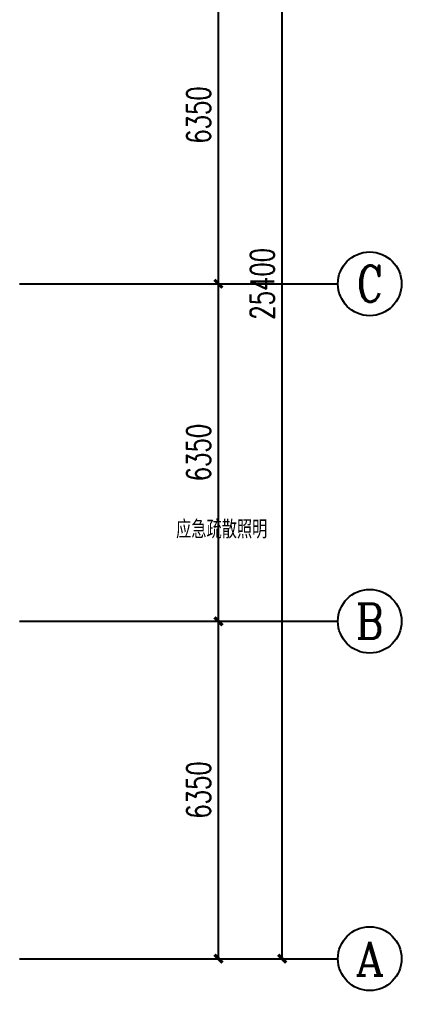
# Model space of a CAD drawing. Extents: x 12152 to 491505, y 111028 to 412681.
# Drawn here: x 343561 to 350761, y 187994 to 206269 of the extents above; entities that cross this region are included whole.
import ezdxf
from ezdxf.enums import TextEntityAlignment as Align

# ---------------------------------------------------------------- set-up
doc = ezdxf.new("R2010")
doc.units = 0
doc.header["$LTSCALE"] = 1000
doc.header["$MEASUREMENT"] = 0
doc.linetypes.add('DASHEDX2', pattern=[38.1, 25.4, -12.7])
for name, color, linetype in [('AXIS', 3, 'Continuous'), ('AXIS_TEXT', 7, 'Continuous'), ('M', 7, 'Continuous')]:
    doc.layers.add(name, color=color, linetype=linetype)
doc.styles.add('-宋体', font='', dxfattribs={"width": 0.75})
doc.styles.add('_TCH_AXIS', font='COMPLEX', dxfattribs={"bigfont": 'GBCBIG'})
doc.styles.add('_TCH_DIM_T3', font='SIMPLEX', dxfattribs={"width": 0.705882, "bigfont": 'GBCBIG'})
doc.styles.add('COMPLEX', font='COMPLEX')
doc.styles.get('-宋体').set_extended_font_data('SimSun')
doc.dimstyles.new('_TCH_ARCH&&150', dxfattribs={"dimtxt": 446.25, "dimasz": 150, "dimexe": 375, "dimexo": 450, "dimgap": 150, "dimtad": 1, "dimdec": 0, "dimzin": 0, "dimdsep": 46, "dimtxsty": '_TCH_DIM_T3', "dimblk": 'ARCHTICK', "dimcen": 0.09, "dimclrt": 7, "dimazin": 2, "dimtfac": 1, "dimtdec": 0, "dimtix": 1, "dimtmove": 2, "dimatfit": 3, "dimfxl": 1, "dimtolj": 1, "dimtzin": 0, "dimarcsym": 0})

# ---------------------------------------------------------------- blocks, each defined once
blk = doc.blocks.new('_ArchTick')
at = {"color": 0, "linetype": 'ByBlock', "const_width": 0.4}
blk.add_lwpolyline([(-0.5, -0.5), (0.5, 0.5)], dxfattribs=at)
blk = doc.blocks.new('*D117')
at = {"layer": 'AXIS', "color": 0, "lineweight": -2, "transparency": 16777216}
for p, q in [((344011, 194944), (347686, 194944)), ((347311, 188594), (347311, 194944)), ((344011, 188594), (347686, 188594))]:
    blk.add_line(p, q, dxfattribs=at)
at = {"layer": 'Defpoints', "color": 0, "transparency": 16777216}
for p in [(343561, 194944), (347311, 194944), (343561, 188594)]:
    blk.add_point(p, dxfattribs=at)
at = {"layer": 'AXIS', "color": 0, "lineweight": -2, "transparency": 16777216, "xscale": 150, "yscale": 150, "zscale": 150}
for p, rotation in [((347311, 194944), 90), ((347311, 188594), 270)]:
    blk.add_blockref('_ArchTick', p, dxfattribs=dict(at, rotation=rotation))
at = {"layer": 'AXIS', "color": 7, "transparency": 16777216, "insert": (346937, 191769), "char_height": 446.2, "attachment_point": 5, "rotation": 90, "style": '_TCH_DIM_T3'}
blk.add_mtext('\\A1;6350', dxfattribs=at)
blk = doc.blocks.new('*D118')
at = {"layer": 'AXIS', "color": 0, "lineweight": -2, "transparency": 16777216}
for p, q in [((344011, 201294), (347686, 201294)), ((347311, 194944), (347311, 201294)), ((344011, 194944), (347686, 194944))]:
    blk.add_line(p, q, dxfattribs=at)
at = {"layer": 'Defpoints', "color": 0, "transparency": 16777216}
for p in [(343561, 201294), (347311, 201294), (343561, 194944)]:
    blk.add_point(p, dxfattribs=at)
at = {"layer": 'AXIS', "color": 0, "lineweight": -2, "transparency": 16777216, "xscale": 150, "yscale": 150, "zscale": 150}
for p, rotation in [((347311, 201294), 90), ((347311, 194944), 270)]:
    blk.add_blockref('_ArchTick', p, dxfattribs=dict(at, rotation=rotation))
at = {"layer": 'AXIS', "color": 7, "transparency": 16777216, "insert": (346937, 198119), "char_height": 446.2, "attachment_point": 5, "rotation": 90, "style": '_TCH_DIM_T3'}
blk.add_mtext('\\A1;6350', dxfattribs=at)
blk = doc.blocks.new('*D119')
at = {"layer": 'AXIS', "color": 0, "lineweight": -2, "transparency": 16777216}
for p, q in [((344011, 207644), (347686, 207644)), ((347311, 201294), (347311, 207644)), ((344011, 201294), (347686, 201294))]:
    blk.add_line(p, q, dxfattribs=at)
at = {"layer": 'Defpoints', "color": 0, "transparency": 16777216}
for p in [(343561, 207644), (347311, 207644), (343561, 201294)]:
    blk.add_point(p, dxfattribs=at)
at = {"layer": 'AXIS', "color": 0, "lineweight": -2, "transparency": 16777216, "xscale": 150, "yscale": 150, "zscale": 150}
for p, rotation in [((347311, 207644), 90), ((347311, 201294), 270)]:
    blk.add_blockref('_ArchTick', p, dxfattribs=dict(at, rotation=rotation))
at = {"layer": 'AXIS', "color": 7, "transparency": 16777216, "insert": (346937, 204469), "char_height": 446.2, "attachment_point": 5, "rotation": 90, "style": '_TCH_DIM_T3'}
blk.add_mtext('\\A1;6350', dxfattribs=at)
blk = doc.blocks.new('*D121')
at = {"layer": 'AXIS', "color": 0, "lineweight": -2, "transparency": 16777216}
for p, q in [((344011, 213994), (348886, 213994)), ((348511, 188594), (348511, 213994)), ((344011, 188594), (348886, 188594))]:
    blk.add_line(p, q, dxfattribs=at)
at = {"layer": 'Defpoints', "color": 0, "transparency": 16777216}
for p in [(343561, 213994), (348511, 213994), (343561, 188594)]:
    blk.add_point(p, dxfattribs=at)
at = {"layer": 'AXIS', "color": 0, "lineweight": -2, "transparency": 16777216, "xscale": 150, "yscale": 150, "zscale": 150}
for p, rotation in [((348511, 213994), 90), ((348511, 188594), 270)]:
    blk.add_blockref('_ArchTick', p, dxfattribs=dict(at, rotation=rotation))
at = {"layer": 'AXIS', "color": 7, "transparency": 16777216, "insert": (348137, 201294), "char_height": 446.2, "attachment_point": 5, "rotation": 90, "style": '_TCH_DIM_T3'}
blk.add_mtext('\\A1;25400', dxfattribs=at)
blk = doc.blocks.new('_AXISO')
blk.add_circle((0, 0), 0.5)
at = {"layer": 'AXIS_TEXT', "style": 'COMPLEX', "width": 1.041667}
blk.add_attdef('A', text='', height=0.56, dxfattribs=at).set_placement((-0.25, -0.28), (0.25, -0.28), align=Align.FIT)

msp = doc.modelspace()

# ---------------------------------------------------------------- linework, layer by layer
at = {"layer": 'AXIS', "color": 0}
for p, q in [((343560.5, 201294.2), (349560.5, 201294.2)), ((343560.5, 194944.2), (349560.5, 194944.2)), ((343560.5, 188594.2), (349560.5, 188594.2))]:
    msp.add_line(p, q, dxfattribs=at)

# ---------------------------------------------------------------- block references
ref = msp.add_blockref('_AXISO', (350160.5, 201294.2), dxfattribs=dict(at, xscale=1200, yscale=1200, zscale=1200))
ref.add_attrib('A', 'C', dxfattribs={"layer": 'AXIS_TEXT', "color": 0, "height": 683.5, "style": '_TCH_AXIS'}).set_placement((349916.4, 200952.4), (350404.6, 200952.4), align=Align.FIT)
ref = msp.add_blockref('_AXISO', (350160.5, 194944.2), dxfattribs=dict(at, xscale=1200, yscale=1200, zscale=1200))
ref.add_attrib('A', 'B', dxfattribs={"layer": 'AXIS_TEXT', "color": 0, "height": 652.9, "style": '_TCH_AXIS'}).set_placement((349896.2, 194617.7), (350424.8, 194617.7), align=Align.FIT)
ref = msp.add_blockref('_AXISO', (350160.5, 188594.2), dxfattribs=dict(at, xscale=1200, yscale=1200, zscale=1200))
ref.add_attrib('A', 'A', dxfattribs={"layer": 'AXIS_TEXT', "color": 0, "height": 637.8, "style": '_TCH_AXIS'}).set_placement((349887.2, 188275.3), (350433.8, 188275.3), align=Align.FIT)

# ---------------------------------------------------------------- texts
at = {"layer": 'M', "color": 0, "linetype": 'DASHEDX2', "style": '-宋体', "width": 0.7}
msp.add_text('应急疏散照明', height=300, dxfattribs=at).set_placement((346512.8, 196534.8, 5472))

# ---------------------------------------------------------------- dimensions: what is measured, and where the dimension line sits
at = {"layer": 'AXIS', "color": 0}
for p1, p2, distance, picture, middle in [((343560.5, 188594.2), (343560.5, 213994.2), -4950, '*D121', (348137.4, 201294.2)), ((343560.5, 201294.2), (343560.5, 207644.2), -3750, '*D119', (346937.4, 204469.2)), ((343560.5, 194944.2), (343560.5, 201294.2), -3750, '*D118', (346937.4, 198119.2)), ((343560.5, 188594.2), (343560.5, 194944.2), -3750, '*D117', (346937.4, 191769.2))]:
    dim = msp.add_aligned_dim(p1=p1, p2=p2, distance=distance, dimstyle='_TCH_ARCH&&150', dxfattribs=at)
    dim.commit()
    dim.dimension.update_dxf_attribs({"geometry": picture, "text_midpoint": middle})

doc.saveas('drawing.dxf')
